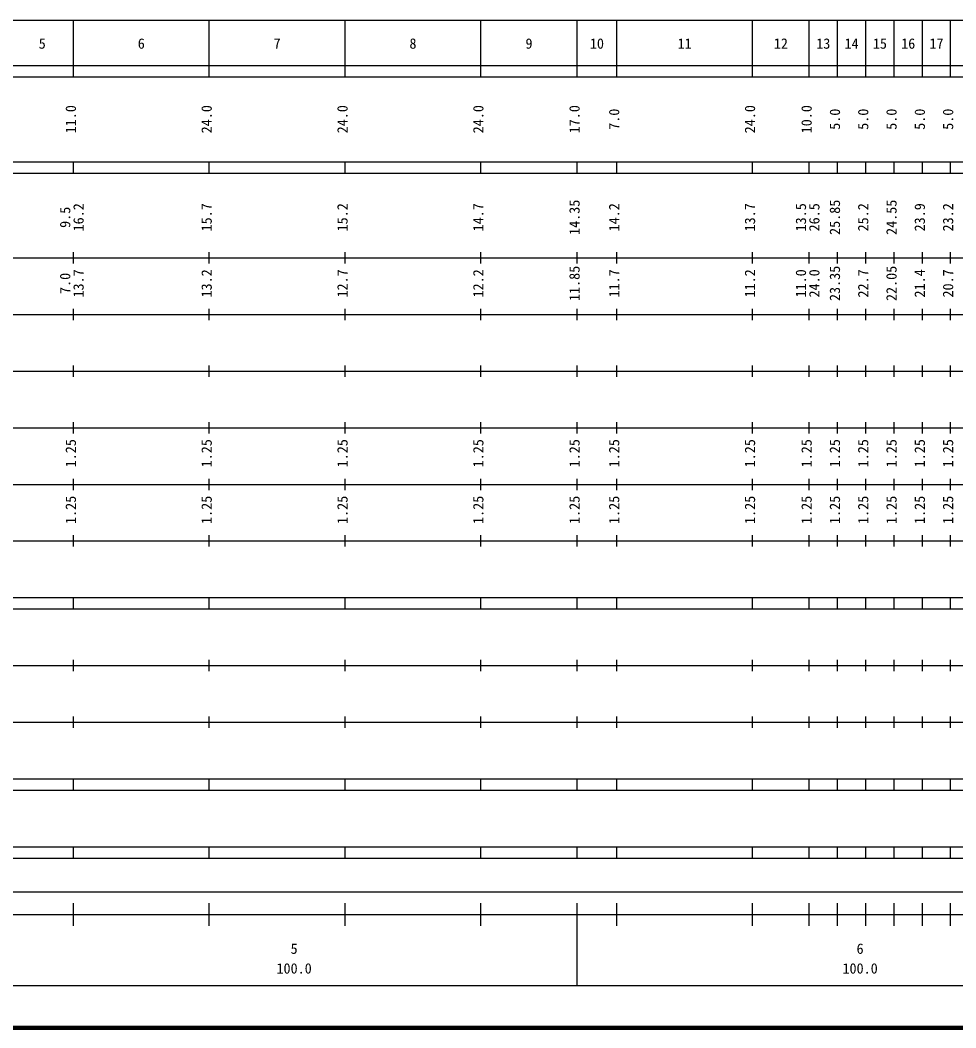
# Model space of a CAD drawing. Units: millimetres on the paper, enlarged 1000 times. Extents: x 40000 to 680000, y 20000 to 380000.
# Drawn here: x 269596 to 434918, y 20000 to 198000 of the extents above; entities that cross this region are included whole.
import ezdxf
from ezdxf.enums import TextEntityAlignment as Align

# ---------------------------------------------------------------- set-up
doc = ezdxf.new("R2010")
doc.units = ezdxf.units.MM
doc.header["$LTSCALE"] = 1000
doc.layers.add('M-TTL', color=2, linetype='Continuous', lineweight=140)
doc.layers.add('M-TTL-BAND', color=7, linetype='Continuous', lineweight=25)
doc.styles.add('ＭＳ ゴシック', font='')
doc.styles.get('ＭＳ ゴシック').set_extended_font_data('MS Gothic')

msp = doc.modelspace()

# ---------------------------------------------------------------- linework, layer by layer
at = {"layer": 'M-TTL'}
msp.add_line((40000, 20000), (680000, 20000), dxfattribs=at)
at = {"layer": 'M-TTL-BAND'}
for p, q in [((68000, 198000), (579000, 198000)), ((279000, 188000), (279000, 198000)), ((303000, 188000), (303000, 198000)), ((327000, 188000), (327000, 198000)), ((351000, 188000), (351000, 198000)), ((368000, 188000), (368000, 198000)), ((375000, 188000), (375000, 198000)), ((399000, 188000), (399000, 198000)), ((409000, 188000), (409000, 198000)), ((414000, 188000), (414000, 198000)), ((419000, 188000), (419000, 198000)), ((424000, 188000), (424000, 198000)), ((429000, 188000), (429000, 198000)), ((434000, 188000), (434000, 198000)), ((40000, 190000), (579000, 190000)), ((40000, 188000), (579000, 188000)), ((40000, 173000), (579000, 173000)), ((279000, 171000), (279000, 173000)), ((303000, 171000), (303000, 173000)), ((327000, 171000), (327000, 173000)), ((351000, 171000), (351000, 173000)), ((368000, 171000), (368000, 173000)), ((375000, 171000), (375000, 173000)), ((399000, 171000), (399000, 173000)), ((409000, 171000), (409000, 173000)), ((414000, 171000), (414000, 173000)), ((419000, 171000), (419000, 173000)), ((424000, 171000), (424000, 173000)), ((429000, 171000), (429000, 173000)), ((434000, 171000), (434000, 173000)), ((40000, 171000), (579000, 171000)), ((279000, 155000), (279000, 157000)), ((303000, 155000), (303000, 157000)), ((327000, 155000), (327000, 157000)), ((351000, 155000), (351000, 157000)), ((368000, 155000), (368000, 157000)), ((375000, 155000), (375000, 157000)), ((399000, 155000), (399000, 157000)), ((409000, 155000), (409000, 157000)), ((414000, 155000), (414000, 157000)), ((419000, 155000), (419000, 157000)), ((424000, 155000), (424000, 157000)), ((429000, 155000), (429000, 157000)), ((434000, 155000), (434000, 157000)), ((40000, 156000), (579000, 156000)), ((46000, 146000), (579000, 146000)), ((279000, 145000), (279000, 147000)), ((303000, 145000), (303000, 147000)), ((327000, 145000), (327000, 147000)), ((351000, 145000), (351000, 147000)), ((368000, 145000), (368000, 147000)), ((375000, 145000), (375000, 147000)), ((399000, 145000), (399000, 147000)), ((409000, 145000), (409000, 147000)), ((414000, 145000), (414000, 147000)), ((419000, 145000), (419000, 147000)), ((424000, 145000), (424000, 147000)), ((429000, 145000), (429000, 147000)), ((434000, 145000), (434000, 147000)), ((52000, 136000), (579000, 136000)), ((279000, 135000), (279000, 137000)), ((303000, 135000), (303000, 137000)), ((327000, 135000), (327000, 137000)), ((351000, 135000), (351000, 137000)), ((368000, 135000), (368000, 137000)), ((375000, 135000), (375000, 137000)), ((399000, 135000), (399000, 137000)), ((409000, 135000), (409000, 137000)), ((414000, 135000), (414000, 137000)), ((419000, 135000), (419000, 137000)), ((424000, 135000), (424000, 137000)), ((429000, 135000), (429000, 137000)), ((434000, 135000), (434000, 137000)), ((279000, 125000), (279000, 127000)), ((303000, 125000), (303000, 127000)), ((327000, 125000), (327000, 127000)), ((351000, 125000), (351000, 127000)), ((368000, 125000), (368000, 127000)), ((375000, 125000), (375000, 127000)), ((399000, 125000), (399000, 127000)), ((409000, 125000), (409000, 127000)), ((414000, 125000), (414000, 127000)), ((419000, 125000), (419000, 127000)), ((424000, 125000), (424000, 127000)), ((429000, 125000), (429000, 127000)), ((434000, 125000), (434000, 127000)), ((46000, 126000), (579000, 126000)), ((52000, 116000), (579000, 116000)), ((279000, 115000), (279000, 117000)), ((303000, 115000), (303000, 117000)), ((327000, 115000), (327000, 117000)), ((351000, 115000), (351000, 117000)), ((368000, 115000), (368000, 117000)), ((375000, 115000), (375000, 117000)), ((399000, 115000), (399000, 117000)), ((409000, 115000), (409000, 117000)), ((414000, 115000), (414000, 117000)), ((419000, 115000), (419000, 117000)), ((424000, 115000), (424000, 117000)), ((429000, 115000), (429000, 117000)), ((434000, 115000), (434000, 117000)), ((279000, 105000), (279000, 107000)), ((303000, 105000), (303000, 107000)), ((327000, 105000), (327000, 107000)), ((351000, 105000), (351000, 107000)), ((368000, 105000), (368000, 107000)), ((375000, 105000), (375000, 107000)), ((399000, 105000), (399000, 107000)), ((409000, 105000), (409000, 107000)), ((414000, 105000), (414000, 107000)), ((419000, 105000), (419000, 107000)), ((424000, 105000), (424000, 107000)), ((429000, 105000), (429000, 107000)), ((434000, 105000), (434000, 107000)), ((46000, 106000), (579000, 106000)), ((40000, 96000), (579000, 96000)), ((279000, 94000), (279000, 96000)), ((303000, 94000), (303000, 96000)), ((327000, 94000), (327000, 96000)), ((351000, 94000), (351000, 96000)), ((368000, 94000), (368000, 96000)), ((375000, 94000), (375000, 96000)), ((399000, 94000), (399000, 96000)), ((409000, 94000), (409000, 96000)), ((414000, 94000), (414000, 96000)), ((419000, 94000), (419000, 96000)), ((424000, 94000), (424000, 96000)), ((429000, 94000), (429000, 96000)), ((434000, 94000), (434000, 96000)), ((40000, 94000), (579000, 94000)), ((49000, 84000), (579000, 84000)), ((279000, 83000), (279000, 85000)), ((303000, 83000), (303000, 85000)), ((327000, 83000), (327000, 85000)), ((351000, 83000), (351000, 85000)), ((368000, 83000), (368000, 85000)), ((375000, 83000), (375000, 85000)), ((399000, 83000), (399000, 85000)), ((409000, 83000), (409000, 85000)), ((414000, 83000), (414000, 85000)), ((419000, 83000), (419000, 85000)), ((424000, 83000), (424000, 85000)), ((429000, 83000), (429000, 85000)), ((434000, 83000), (434000, 85000)), ((279000, 73000), (279000, 75000)), ((303000, 73000), (303000, 75000)), ((327000, 73000), (327000, 75000)), ((351000, 73000), (351000, 75000)), ((368000, 73000), (368000, 75000)), ((375000, 73000), (375000, 75000)), ((399000, 73000), (399000, 75000)), ((409000, 73000), (409000, 75000)), ((414000, 73000), (414000, 75000)), ((419000, 73000), (419000, 75000)), ((424000, 73000), (424000, 75000)), ((429000, 73000), (429000, 75000)), ((434000, 73000), (434000, 75000)), ((40000, 74000), (579000, 74000)), ((40000, 64000), (579000, 64000)), ((279000, 62000), (279000, 64000)), ((303000, 62000), (303000, 64000)), ((327000, 62000), (327000, 64000)), ((351000, 62000), (351000, 64000)), ((368000, 62000), (368000, 64000)), ((375000, 62000), (375000, 64000)), ((399000, 62000), (399000, 64000)), ((409000, 62000), (409000, 64000)), ((414000, 62000), (414000, 64000)), ((419000, 62000), (419000, 64000)), ((424000, 62000), (424000, 64000)), ((429000, 62000), (429000, 64000)), ((434000, 62000), (434000, 64000)), ((40000, 62000), (579000, 62000)), ((40000, 52000), (579000, 52000)), ((279000, 50000), (279000, 52000)), ((303000, 50000), (303000, 52000)), ((327000, 50000), (327000, 52000)), ((351000, 50000), (351000, 52000)), ((368000, 50000), (368000, 52000)), ((375000, 50000), (375000, 52000)), ((399000, 50000), (399000, 52000)), ((409000, 50000), (409000, 52000)), ((414000, 50000), (414000, 52000)), ((419000, 50000), (419000, 52000)), ((424000, 50000), (424000, 52000)), ((429000, 50000), (429000, 52000)), ((434000, 50000), (434000, 52000)), ((40000, 50000), (579000, 50000)), ((71000, 44000), (565000, 44000)), ((279000, 38000), (279000, 42000)), ((303000, 38000), (303000, 42000)), ((327000, 38000), (327000, 42000)), ((351000, 38000), (351000, 42000)), ((368000, 27500), (368000, 42000)), ((375000, 38000), (375000, 42000)), ((399000, 38000), (399000, 42000)), ((409000, 38000), (409000, 42000)), ((414000, 38000), (414000, 42000)), ((419000, 38000), (419000, 42000)), ((424000, 38000), (424000, 42000)), ((429000, 38000), (429000, 42000)), ((434000, 38000), (434000, 42000)), ((40000, 40000), (579000, 40000)), ((68000, 27500), (579000, 27500))]:
    msp.add_line(p, q, dxfattribs=at)

# ---------------------------------------------------------------- texts
at = {"layer": 'M-TTL-BAND', "style": 'ＭＳ ゴシック'}
for s, p in [('5', (273500, 192405)), ('6', (291000, 192405)), ('7', (315000, 192405)), ('8', (339000, 192405)), ('9', (359500, 192405)), ('10', (371500, 192405)), ('11', (387000, 192405)), ('12', (404000, 192405)), ('13', (411500, 192405)), ('14', (416500, 192405)), ('15', (421500, 192405)), ('16', (426500, 192405)), ('17', (431500, 192405)), ('5', (318000, 32523)), ('6', (418000, 32523)), ('100.0', (318000, 29033)), ('100.0', (418000, 29033))]:
    msp.add_text(s, height=1833, dxfattribs=at).set_placement(p, align=Align.BOTTOM_CENTER)
for s, p in [('11.0', (280000, 180500)), ('24.0', (304000, 180500)), ('24.0', (328000, 180500)), ('24.0', (352000, 180500)), ('17.0', (369000, 180500)), ('7.0', (376000, 180500)), ('24.0', (400000, 180500)), ('10.0', (410000, 180500)), ('5.0', (415000, 180500)), ('5.0', (420000, 180500)), ('5.0', (425000, 180500)), ('5.0', (430000, 180500)), ('5.0', (435000, 180500)), ('16.2', (281370, 163174)), ('15.2', (328000, 163174)), ('14.35', (369000, 163174)), ('14.2', (376000, 163174)), ('25.85', (415000, 163174)), ('25.2', (420000, 163174)), ('24.55', (425000, 163174)), ('23.2', (435000, 163174)), ('9.5', (279000, 163174)), ('15.7', (304000, 163174)), ('14.7', (352000, 163174)), ('13.7', (400000, 163174)), ('13.5', (409000, 163174)), ('26.5', (411370, 163174)), ('23.9', (430000, 163174)), ('7.0', (279000, 151500)), ('13.7', (281370, 151500)), ('13.2', (304000, 151500)), ('12.7', (328000, 151500)), ('12.2', (352000, 151500)), ('11.85', (369000, 151500)), ('11.7', (376000, 151500)), ('11.2', (400000, 151500)), ('11.0', (409000, 151500)), ('24.0', (411370, 151500)), ('23.35', (415000, 151500)), ('22.7', (420000, 151500)), ('22.05', (425000, 151500)), ('21.4', (430000, 151500)), ('20.7', (435000, 151500)), ('1.25', (280000, 121500)), ('1.25', (304000, 121500)), ('1.25', (328000, 121500)), ('1.25', (352000, 121500)), ('1.25', (369000, 121500)), ('1.25', (376000, 121500)), ('1.25', (400000, 121500)), ('1.25', (410000, 121500)), ('1.25', (415000, 121500)), ('1.25', (420000, 121500)), ('1.25', (425000, 121500)), ('1.25', (430000, 121500)), ('1.25', (435000, 121500)), ('1.25', (280000, 111500)), ('1.25', (304000, 111500)), ('1.25', (328000, 111500)), ('1.25', (352000, 111500)), ('1.25', (369000, 111500)), ('1.25', (376000, 111500)), ('1.25', (400000, 111500)), ('1.25', (410000, 111500)), ('1.25', (415000, 111500)), ('1.25', (420000, 111500)), ('1.25', (425000, 111500)), ('1.25', (430000, 111500)), ('1.25', (435000, 111500))]:
    msp.add_text(s, height=1833, rotation=90, dxfattribs=at).set_placement(p, align=Align.BOTTOM_CENTER)

doc.saveas('drawing.dxf')
